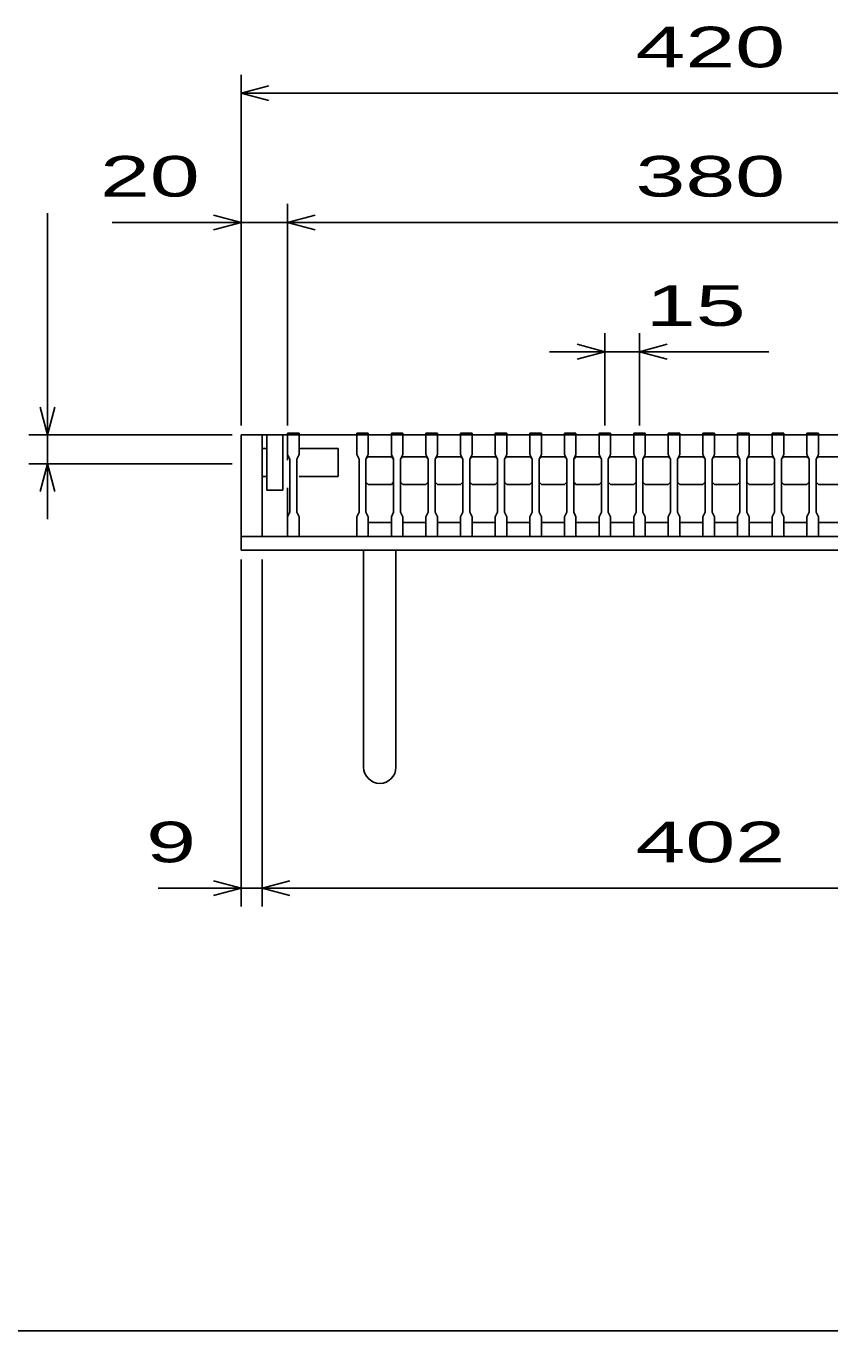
# Model space of a CAD drawing. Units: millimetres, scale not verified. Extents: x -1456 to 1389, y -1026 to 839.
# Drawn here: x -983 to -635, y -921 to -356 of the extents above; entities that cross this region are included whole.
import ezdxf
from ezdxf.enums import TextEntityAlignment as Align

# ---------------------------------------------------------------- set-up
doc = ezdxf.new("R2010")
doc.units = ezdxf.units.MM
doc.header["$LTSCALE"] = 8
for name, color, linetype, lineweight in [('0_2', 150, 'Continuous', 25), ('16', 3, 'Continuous', 25), ('19', 6, 'Continuous', 25), ('22', 4, 'Continuous', 25)]:
    doc.layers.add(name, color=color, linetype=linetype, lineweight=lineweight)
doc.styles.add('ベクトル', font='')
doc.styles.get('ベクトル').set_extended_font_data('ベクトル')

msp = doc.modelspace()

# ---------------------------------------------------------------- linework, layer by layer
at = {"layer": '0_2'}
msp.add_line((1388.8, -921.2), (-1379.2, -921.2), dxfattribs=at)
at = {"layer": '16'}
for p, q in [((-870, -533), (-870, -532.3)), ((-870, -532.3), (-865, -532.3)), ((-870, -533), (-870, -541.5)), ((-865, -533), (-870, -533)), ((-870, -533), (-870, -544)), ((-870, -533), (-490, -533)), ((-865, -532.3), (-865, -533)), ((-865, -541.5), (-865, -533)), ((-865, -533), (-840, -533)), ((-840, -533), (-840, -532.3)), ((-840, -532.3), (-835, -532.3)), ((-840, -533), (-840, -541.5)), ((-835, -533), (-840, -533)), ((-835, -532.3), (-835, -533)), ((-835, -541.5), (-835, -533)), ((-825, -533), (-825, -532.3)), ((-825, -532.3), (-820, -532.3)), ((-825, -533), (-825, -541.5)), ((-820, -533), (-825, -533)), ((-820, -532.3), (-820, -533)), ((-820, -541.5), (-820, -533)), ((-810, -533), (-810, -532.3)), ((-810, -532.3), (-805, -532.3)), ((-810, -533), (-810, -541.5)), ((-805, -533), (-810, -533)), ((-805, -532.3), (-805, -533)), ((-805, -541.5), (-805, -533)), ((-795, -533), (-795, -532.3)), ((-795, -532.3), (-790, -532.3)), ((-795, -533), (-795, -541.5)), ((-790, -533), (-795, -533)), ((-790, -532.3), (-790, -533)), ((-790, -541.5), (-790, -533)), ((-780, -533), (-780, -532.3)), ((-780, -532.3), (-775, -532.3)), ((-780, -533), (-780, -541.5)), ((-775, -533), (-780, -533)), ((-775, -532.3), (-775, -533)), ((-775, -541.5), (-775, -533)), ((-765, -533), (-765, -532.3)), ((-765, -532.3), (-760, -532.3)), ((-765, -533), (-765, -541.5)), ((-760, -533), (-765, -533)), ((-760, -532.3), (-760, -533)), ((-760, -541.5), (-760, -533)), ((-750, -533), (-750, -532.3)), ((-750, -532.3), (-745, -532.3)), ((-750, -533), (-750, -541.5)), ((-745, -533), (-750, -533)), ((-745, -532.3), (-745, -533)), ((-745, -541.5), (-745, -533)), ((-735, -533), (-735, -532.3)), ((-735, -532.3), (-730, -532.3)), ((-735, -533), (-735, -541.5)), ((-730, -533), (-735, -533)), ((-730, -532.3), (-730, -533)), ((-730, -541.5), (-730, -533)), ((-720, -533), (-720, -532.3)), ((-720, -532.3), (-715, -532.3)), ((-720, -533), (-720, -541.5)), ((-715, -533), (-720, -533)), ((-715, -532.3), (-715, -533)), ((-715, -541.5), (-715, -533)), ((-705, -533), (-705, -532.3)), ((-705, -532.3), (-700, -532.3)), ((-705, -533), (-705, -541.5)), ((-700, -533), (-705, -533)), ((-700, -532.3), (-700, -533)), ((-700, -541.5), (-700, -533)), ((-690, -533), (-690, -532.3)), ((-690, -532.3), (-685, -532.3)), ((-690, -533), (-690, -541.5)), ((-685, -533), (-690, -533)), ((-685, -532.3), (-685, -533)), ((-685, -541.5), (-685, -533)), ((-675, -533), (-675, -532.3)), ((-675, -532.3), (-670, -532.3)), ((-675, -533), (-675, -541.5)), ((-670, -533), (-675, -533)), ((-670, -532.3), (-670, -533)), ((-670, -541.5), (-670, -533)), ((-660, -533), (-660, -532.3)), ((-660, -532.3), (-655, -532.3)), ((-660, -533), (-660, -541.5)), ((-655, -533), (-660, -533)), ((-655, -532.3), (-655, -533)), ((-655, -541.5), (-655, -533)), ((-645, -533), (-645, -532.3)), ((-645, -532.3), (-640, -532.3)), ((-645, -533), (-645, -541.5)), ((-640, -533), (-645, -533)), ((-640, -532.3), (-640, -533)), ((-640, -541.5), (-640, -533)), ((-870, -541.5), (-869, -543.5)), ((-866, -543.5), (-865, -541.5)), ((-840, -541.5), (-839, -543.5)), ((-836, -543.5), (-835, -541.5)), ((-836, -543.5), (-835, -542.5)), ((-835, -542.5), (-825, -542.5)), ((-825, -541.5), (-824, -543.5)), ((-825, -542.5), (-824, -543.5)), ((-821, -543.5), (-820, -541.5)), ((-821, -543.5), (-820, -542.5)), ((-820, -542.5), (-810, -542.5)), ((-810, -541.5), (-809, -543.5)), ((-810, -542.5), (-809, -543.5)), ((-806, -543.5), (-805, -541.5)), ((-806, -543.5), (-805, -542.5)), ((-805, -542.5), (-795, -542.5)), ((-795, -541.5), (-794, -543.5)), ((-795, -542.5), (-794, -543.5)), ((-791, -543.5), (-790, -541.5)), ((-791, -543.5), (-790, -542.5)), ((-790, -542.5), (-780, -542.5)), ((-780, -541.5), (-779, -543.5)), ((-780, -542.5), (-779, -543.5)), ((-776, -543.5), (-775, -541.5)), ((-776, -543.5), (-775, -542.5)), ((-775, -542.5), (-765, -542.5)), ((-765, -541.5), (-764, -543.5)), ((-765, -542.5), (-764, -543.5)), ((-761, -543.5), (-760, -541.5)), ((-761, -543.5), (-760, -542.5)), ((-760, -542.5), (-750, -542.5)), ((-750, -541.5), (-749, -543.5)), ((-750, -542.5), (-749, -543.5)), ((-746, -543.5), (-745, -541.5)), ((-746, -543.5), (-745, -542.5)), ((-745, -542.5), (-735, -542.5)), ((-735, -541.5), (-734, -543.5)), ((-735, -542.5), (-734, -543.5)), ((-731, -543.5), (-730, -541.5)), ((-731, -543.5), (-730, -542.5)), ((-730, -542.5), (-720, -542.5)), ((-720, -541.5), (-719, -543.5)), ((-720, -542.5), (-719, -543.5)), ((-716, -543.5), (-715, -541.5)), ((-716, -543.5), (-715, -542.5)), ((-715, -542.5), (-705, -542.5)), ((-705, -541.5), (-704, -543.5)), ((-705, -542.5), (-704, -543.5)), ((-701, -543.5), (-700, -541.5)), ((-701, -543.5), (-700, -542.5)), ((-700, -542.5), (-690, -542.5)), ((-690, -541.5), (-689, -543.5)), ((-690, -542.5), (-689, -543.5)), ((-686, -543.5), (-685, -541.5)), ((-686, -543.5), (-685, -542.5)), ((-685, -542.5), (-675, -542.5)), ((-675, -541.5), (-674, -543.5)), ((-675, -542.5), (-674, -543.5)), ((-671, -543.5), (-670, -541.5)), ((-671, -543.5), (-670, -542.5)), ((-670, -542.5), (-660, -542.5)), ((-660, -541.5), (-659, -543.5)), ((-660, -542.5), (-659, -543.5)), ((-656, -543.5), (-655, -541.5)), ((-656, -543.5), (-655, -542.5)), ((-655, -542.5), (-645, -542.5)), ((-645, -541.5), (-644, -543.5)), ((-645, -542.5), (-644, -543.5)), ((-641, -543.5), (-640, -541.5)), ((-641, -543.5), (-640, -542.5)), ((-640, -542.5), (-630, -542.5)), ((-869, -543.5), (-869, -566.5)), ((-866, -566.5), (-866, -543.5)), ((-839, -543.5), (-839, -566.5)), ((-836, -566.5), (-836, -543.5)), ((-824, -543.5), (-824, -566.5)), ((-821, -566.5), (-821, -543.5)), ((-809, -543.5), (-809, -566.5)), ((-806, -566.5), (-806, -543.5)), ((-794, -543.5), (-794, -566.5)), ((-791, -566.5), (-791, -543.5)), ((-779, -543.5), (-779, -566.5)), ((-776, -566.5), (-776, -543.5)), ((-764, -543.5), (-764, -566.5)), ((-761, -566.5), (-761, -543.5)), ((-749, -543.5), (-749, -566.5)), ((-746, -566.5), (-746, -543.5)), ((-734, -543.5), (-734, -566.5)), ((-731, -566.5), (-731, -543.5)), ((-719, -543.5), (-719, -566.5)), ((-716, -566.5), (-716, -543.5)), ((-704, -543.5), (-704, -566.5)), ((-701, -566.5), (-701, -543.5)), ((-689, -543.5), (-689, -566.5)), ((-686, -566.5), (-686, -543.5)), ((-674, -543.5), (-674, -566.5)), ((-671, -566.5), (-671, -543.5)), ((-659, -543.5), (-659, -566.5)), ((-656, -566.5), (-656, -543.5)), ((-644, -543.5), (-644, -566.5)), ((-641, -566.5), (-641, -543.5)), ((-835, -554.5), (-836, -553.5)), ((-825, -554.5), (-824, -553.5)), ((-820, -554.5), (-821, -553.5)), ((-810, -554.5), (-809, -553.5)), ((-805, -554.5), (-806, -553.5)), ((-795, -554.5), (-794, -553.5)), ((-790, -554.5), (-791, -553.5)), ((-780, -554.5), (-779, -553.5)), ((-775, -554.5), (-776, -553.5)), ((-765, -554.5), (-764, -553.5)), ((-760, -554.5), (-761, -553.5)), ((-750, -554.5), (-749, -553.5)), ((-745, -554.5), (-746, -553.5)), ((-735, -554.5), (-734, -553.5)), ((-730, -554.5), (-731, -553.5)), ((-720, -554.5), (-719, -553.5)), ((-715, -554.5), (-716, -553.5)), ((-705, -554.5), (-704, -553.5)), ((-700, -554.5), (-701, -553.5)), ((-690, -554.5), (-689, -553.5)), ((-685, -554.5), (-686, -553.5)), ((-675, -554.5), (-674, -553.5)), ((-670, -554.5), (-671, -553.5)), ((-660, -554.5), (-659, -553.5)), ((-655, -554.5), (-656, -553.5)), ((-645, -554.5), (-644, -553.5)), ((-640, -554.5), (-641, -553.5)), ((-870, -556), (-870, -571)), ((-835, -554.5), (-825, -554.5)), ((-820, -554.5), (-810, -554.5)), ((-805, -554.5), (-795, -554.5)), ((-790, -554.5), (-780, -554.5)), ((-775, -554.5), (-765, -554.5)), ((-760, -554.5), (-750, -554.5)), ((-745, -554.5), (-735, -554.5)), ((-730, -554.5), (-720, -554.5)), ((-715, -554.5), (-705, -554.5)), ((-700, -554.5), (-690, -554.5)), ((-685, -554.5), (-675, -554.5)), ((-670, -554.5), (-660, -554.5)), ((-655, -554.5), (-645, -554.5)), ((-640, -554.5), (-630, -554.5)), ((-869, -566.5), (-870, -568.5)), ((-870, -568.5), (-870, -577)), ((-865, -568.5), (-866, -566.5)), ((-865, -577), (-865, -568.5)), ((-839, -566.5), (-840, -568.5)), ((-840, -568.5), (-840, -577)), ((-835, -568.5), (-836, -566.5)), ((-835, -577), (-835, -568.5)), ((-824, -566.5), (-825, -568.5)), ((-825, -568.5), (-825, -577)), ((-820, -568.5), (-821, -566.5)), ((-820, -577), (-820, -568.5)), ((-809, -566.5), (-810, -568.5)), ((-810, -568.5), (-810, -577)), ((-805, -568.5), (-806, -566.5)), ((-805, -577), (-805, -568.5)), ((-794, -566.5), (-795, -568.5)), ((-795, -568.5), (-795, -577)), ((-790, -568.5), (-791, -566.5)), ((-790, -577), (-790, -568.5)), ((-779, -566.5), (-780, -568.5)), ((-780, -568.5), (-780, -577)), ((-775, -568.5), (-776, -566.5)), ((-775, -577), (-775, -568.5)), ((-764, -566.5), (-765, -568.5)), ((-765, -568.5), (-765, -577)), ((-760, -568.5), (-761, -566.5)), ((-760, -577), (-760, -568.5)), ((-749, -566.5), (-750, -568.5)), ((-750, -568.5), (-750, -577)), ((-745, -568.5), (-746, -566.5)), ((-745, -577), (-745, -568.5)), ((-734, -566.5), (-735, -568.5)), ((-735, -568.5), (-735, -577)), ((-730, -568.5), (-731, -566.5)), ((-730, -577), (-730, -568.5)), ((-719, -566.5), (-720, -568.5)), ((-720, -568.5), (-720, -577)), ((-715, -568.5), (-716, -566.5)), ((-715, -577), (-715, -568.5)), ((-704, -566.5), (-705, -568.5)), ((-705, -568.5), (-705, -577)), ((-700, -568.5), (-701, -566.5)), ((-700, -577), (-700, -568.5)), ((-689, -566.5), (-690, -568.5)), ((-690, -568.5), (-690, -577)), ((-685, -568.5), (-686, -566.5)), ((-685, -577), (-685, -568.5)), ((-674, -566.5), (-675, -568.5)), ((-675, -568.5), (-675, -577)), ((-670, -568.5), (-671, -566.5)), ((-670, -577), (-670, -568.5)), ((-659, -566.5), (-660, -568.5)), ((-660, -568.5), (-660, -577)), ((-655, -568.5), (-656, -566.5)), ((-655, -577), (-655, -568.5)), ((-644, -566.5), (-645, -568.5)), ((-645, -568.5), (-645, -577)), ((-640, -568.5), (-641, -566.5)), ((-640, -577), (-640, -568.5)), ((-835, -571), (-825, -571)), ((-820, -571), (-810, -571)), ((-805, -571), (-795, -571)), ((-790, -571), (-780, -571)), ((-775, -571), (-765, -571)), ((-760, -571), (-750, -571)), ((-745, -571), (-735, -571)), ((-730, -571), (-720, -571)), ((-715, -571), (-705, -571)), ((-700, -571), (-690, -571)), ((-685, -571), (-675, -571)), ((-670, -571), (-660, -571)), ((-655, -571), (-645, -571)), ((-640, -571), (-630, -571)), ((-870, -577), (-865, -577)), ((-840, -577), (-835, -577)), ((-825, -577), (-820, -577)), ((-810, -577), (-805, -577)), ((-795, -577), (-790, -577)), ((-780, -577), (-775, -577)), ((-765, -577), (-760, -577)), ((-750, -577), (-745, -577)), ((-735, -577), (-730, -577)), ((-720, -577), (-715, -577)), ((-705, -577), (-700, -577)), ((-690, -577), (-685, -577)), ((-675, -577), (-670, -577)), ((-660, -577), (-655, -577)), ((-645, -577), (-640, -577))]:
    msp.add_line(p, q, dxfattribs=at)
at = {"layer": '19'}
for p, q in [((-870, -533), (-890, -533)), ((-890, -533), (-890, -583)), ((-881, -577), (-881, -533)), ((-879, -533), (-872, -533)), ((-879, -557), (-879, -533)), ((-872, -557), (-872, -533)), ((-881, -539), (-879, -539)), ((-865, -539), (-848, -539)), ((-848, -551), (-848, -539)), ((-881, -551), (-879, -551)), ((-865, -551), (-848, -551)), ((-879, -557), (-872, -557)), ((-881, -577), (-890, -577)), ((-479, -577), (-881, -577)), ((-890, -583), (-470, -583)), ((-837, -677), (-837, -583)), ((-823, -677), (-823, -583))]:
    msp.add_line(p, q, dxfattribs=at)
msp.add_arc((-830, -677), 7, 180, 0, dxfattribs=at)
at = {"layer": '22'}
for p, q in [((-890, -529), (-890, -377)), ((-890, -385), (-878, -381.8)), ((-878, -388.2), (-890, -385)), ((-890, -385), (-470, -385)), ((-890, -529), (-890, -433)), ((-870, -529), (-870, -433)), ((-974, -533), (-974, -437)), ((-890, -441), (-902, -437.8)), ((-870, -441), (-858, -437.8)), ((-946, -441), (-890, -441)), ((-902, -444.2), (-890, -441)), ((-890, -441), (-870, -441)), ((-858, -444.2), (-870, -441)), ((-870, -441), (-490, -441)), ((-732.5, -529), (-732.5, -489)), ((-717.5, -489), (-717.5, -529)), ((-732.5, -497), (-756.5, -497)), ((-732.5, -497), (-744.5, -493.8)), ((-744.5, -500.2), (-732.5, -497)), ((-732.5, -497), (-717.5, -497)), ((-717.5, -497), (-705.5, -493.8)), ((-705.5, -500.2), (-717.5, -497)), ((-717.5, -497), (-661.5, -497)), ((-974, -533), (-977.2, -521)), ((-974, -533), (-970.8, -521)), ((-982, -533), (-894, -533)), ((-974, -545.5), (-974, -533)), ((-982, -545.5), (-894, -545.5)), ((-977.2, -557.5), (-974, -545.5)), ((-970.8, -557.5), (-974, -545.5)), ((-974, -569.5), (-974, -545.5)), ((-890, -737.4), (-890, -587)), ((-881, -737.4), (-881, -587)), ((-890, -729.4), (-902, -726.2)), ((-881, -729.4), (-869, -726.2)), ((-926, -729.4), (-890, -729.4)), ((-902, -732.6), (-890, -729.4)), ((-890, -729.4), (-881, -729.4)), ((-869, -732.6), (-881, -729.4)), ((-881, -729.4), (-479, -729.4))]:
    msp.add_line(p, q, dxfattribs=at)

# ---------------------------------------------------------------- texts
at = {"layer": '22', "color": 2, "style": 'ベクトル', "width": 1.65}
for s, p in [(' 420 ', (-730, -365)), (' 20 ', (-962, -421)), (' 380 ', (-730, -421)), (' 15 ', (-725.5, -477)), (' 9 ', (-942, -709.4)), (' 402 ', (-730, -709.4))]:
    msp.add_text(s, height=17.6, dxfattribs=at).set_placement(p, align=Align.MIDDLE_LEFT)

doc.saveas('drawing.dxf')
